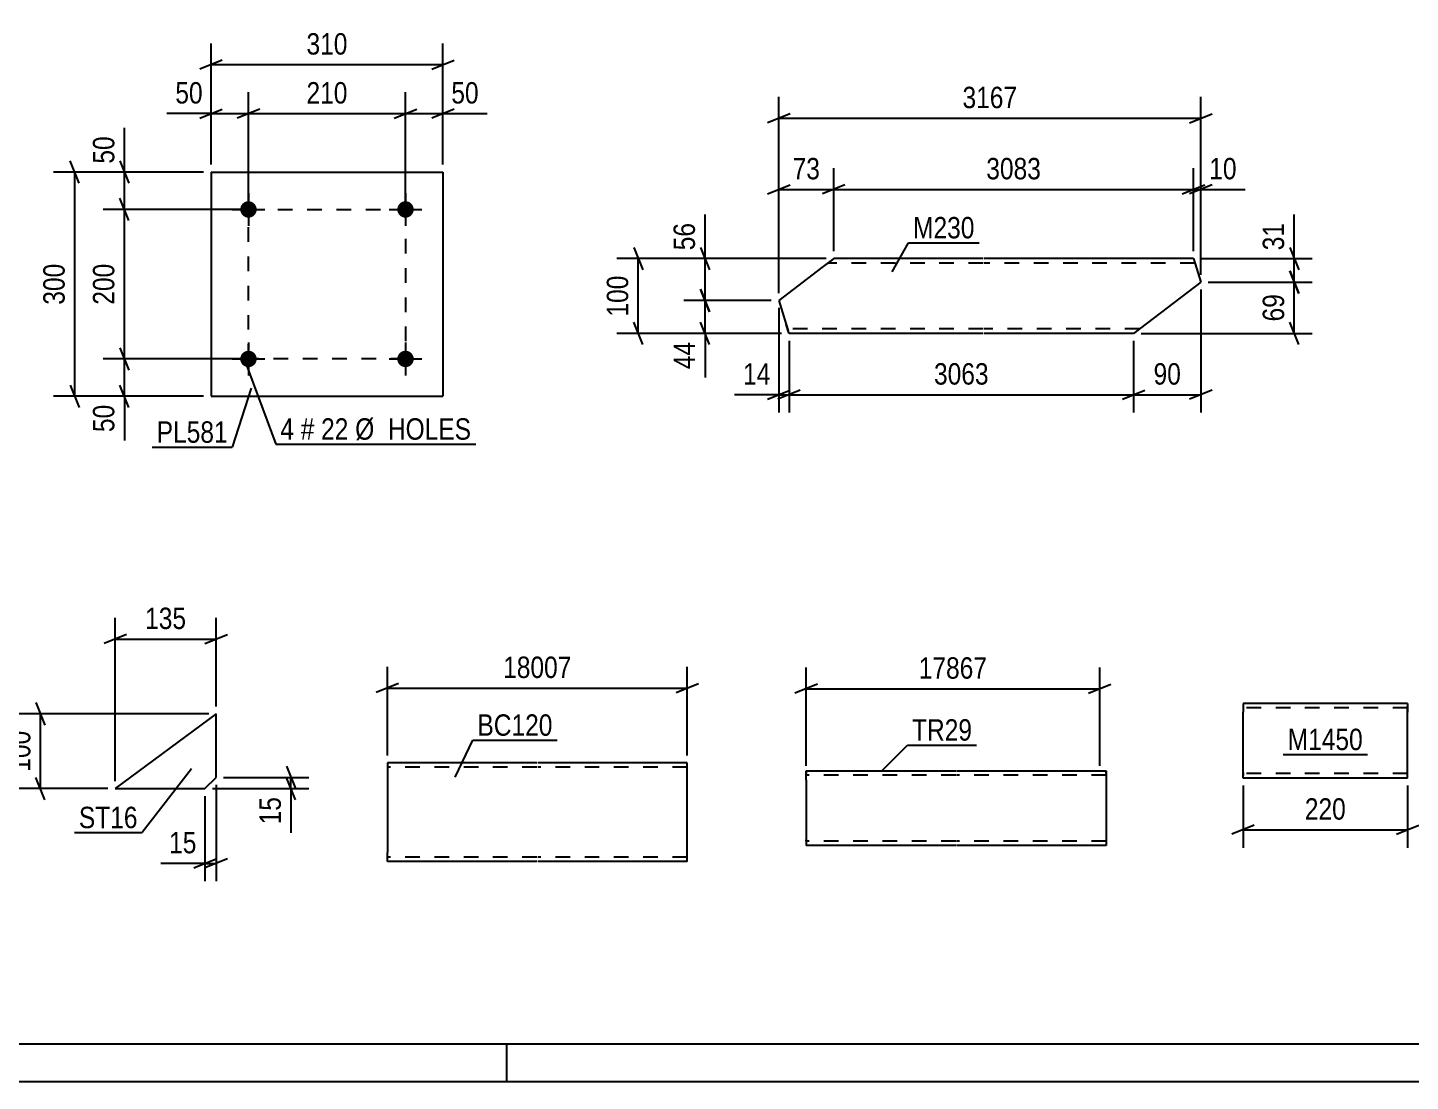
# Model space of a CAD drawing. Header units: millimetres. Extents: x 0 to 841, y 0 to 594.
# Drawn here: x 146.9 to 331.8, y 0 to 141 of the extents above; entities that cross this region are included whole.
import ezdxf

# ---------------------------------------------------------------- set-up
doc = ezdxf.new("R2010")
doc.units = ezdxf.units.MM
doc.linetypes.add('DXK_LINE_DOT2', pattern=[3.9198, 1.9599, -1.9599])
doc.styles.add('Arial Narrow', font='ARIALN.TTF', dxfattribs={"height": 0.2})

# ---------------------------------------------------------------- blocks, each defined once
blk = doc.blocks.new('Unknown-405118308-1133')
at = {"color": 5, "linetype": 'Continuous'}
for p, q in [((5, 5), (836, 5)), ((211, 0), (211, 5)), ((0, 0), (841, 0))]:
    blk.add_line(p, q, dxfattribs=at)
blk = doc.blocks.new('Part-405118308-22954 - 22953')
at = {"color": 2, "linetype": 'Continuous'}
for p, q in [((254.71, 110.06), (253.13, 108.86)), ((274.71, 110.06), (254.71, 110.06)), ((302.82, 110.06), (274.81, 110.06)), ((302.82, 110.06), (303.8, 106.91)), ((253.13, 108.86), (247.36, 104.46)), ((303.8, 106.91), (294.81, 100.06)), ((247.36, 104.46), (248.36, 101.26)), ((248.71, 100.15), (248.36, 101.26)), ((248.74, 100.06), (248.71, 100.15)), ((274.71, 100.06), (248.74, 100.06)), ((294.81, 100.06), (274.81, 100.06))]:
    blk.add_line(p, q, dxfattribs=at)
at = {"color": 7, "linetype": 'DXK_LINE_DOT2'}
for p, q in [((254.71, 110.06), (253.74, 109.32)), ((274.71, 109.46), (253.92, 109.46)), ((303.01, 109.46), (274.81, 109.46)), ((248.36, 101.26), (248.63, 100.41)), ((274.71, 100.66), (248.55, 100.66)), ((295.6, 100.66), (274.81, 100.66))]:
    blk.add_line(p, q, dxfattribs=at)
blk = doc.blocks.new('Part-405118308-4636 - 4630')
at = {"color": 2, "linetype": 'Continuous'}
for p, q in [((172.12, 49.16), (158.62, 39.16)), ((172.12, 40.66), (172.12, 49.16)), ((158.62, 39.16), (170.62, 39.16)), ((170.62, 39.16), (172.12, 40.66))]:
    blk.add_line(p, q, dxfattribs=at)
at = {"color": 7, "linetype": 'DXK_LINE_DOT2'}
for p, q in [((172.12, 40.66), (172.12, 49.16)), ((170.62, 39.16), (170.62, 39.16))]:
    blk.add_line(p, q, dxfattribs=at)
blk = doc.blocks.new('Part-405118308-4833 - 4825')
at = {"color": 2, "linetype": 'Continuous'}
for p, q in [((215.02, 42.61), (195.02, 42.61)), ((195.02, 42.61), (195.02, 30.61)), ((235.12, 42.61), (215.12, 42.61)), ((235.12, 29.41), (235.12, 42.61)), ((195.02, 29.76), (195.02, 30.61)), ((195.02, 29.5), (195.02, 29.76)), ((195.02, 29.41), (195.02, 29.5)), ((215.02, 29.41), (195.02, 29.41)), ((235.12, 29.41), (215.12, 29.41))]:
    blk.add_line(p, q, dxfattribs=at)
at = {"color": 7, "linetype": 'DXK_LINE_DOT2'}
for p, q in [((195.02, 42.52), (195.02, 41.41)), ((215.02, 42.01), (195.02, 42.01)), ((235.12, 42.01), (215.12, 42.01)), ((195.02, 30.06), (195.02, 30.61)), ((195.02, 30.01), (195.02, 30.06)), ((195.02, 30.01), (195.02, 30.06)), ((195.02, 29.76), (195.02, 30.06)), ((215.02, 30.01), (195.02, 30.01)), ((235.12, 30.01), (215.12, 30.01)), ((235.12, 30.01), (235.12, 30.06)), ((195.02, 29.41), (195.02, 29.41))]:
    blk.add_line(p, q, dxfattribs=at)
blk = doc.blocks.new('Part-405118308-5111 - 5103')
at = {"color": 2, "linetype": 'Continuous'}
for p, q in [((251.02, 40.35), (251.02, 41.55)), ((251.02, 41.55), (271.02, 41.55)), ((271.12, 41.55), (291.12, 41.55)), ((291.12, 41.55), (291.12, 41.45)), ((291.12, 41.45), (291.12, 31.55)), ((251.02, 40.35), (251.02, 31.55)), ((271.02, 31.55), (251.02, 31.55)), ((291.12, 31.55), (271.12, 31.55))]:
    blk.add_line(p, q, dxfattribs=at)
at = {"color": 7, "linetype": 'DXK_LINE_DOT2'}
for p, q in [((251.02, 41.55), (251.02, 41.45)), ((251.02, 41.45), (251.02, 41.19)), ((271.02, 40.95), (251.02, 40.95)), ((291.12, 40.95), (271.12, 40.95)), ((291.12, 41.19), (291.12, 41.55)), ((251.02, 32.29), (251.02, 32.19)), ((251.02, 32.19), (251.02, 32.29)), ((251.02, 32.19), (251.02, 32.15)), ((251.02, 32.15), (251.02, 32.19)), ((271.02, 32.15), (251.02, 32.15)), ((291.12, 32.15), (271.12, 32.15))]:
    blk.add_line(p, q, dxfattribs=at)
blk = doc.blocks.new('Part-405118308-31112 - 31111')
at = {"color": 2, "linetype": 'Continuous'}
for p, q in [((171.44, 121.64), (171.44, 91.64)), ((171.44, 121.64), (202.44, 121.64)), ((202.44, 121.64), (202.44, 91.64)), ((171.44, 91.64), (202.44, 91.64))]:
    blk.add_line(p, q, dxfattribs=at)
blk = doc.blocks.new('Bolt-405118308-31113 - 31111')
at = {"linetype": 'Continuous'}
for points in [[(177.54, 96.64, -1), (175.34, 96.64, -1)], [(198.54, 96.64, -1), (196.34, 96.64, -1)]]:
    blk.add_hatch(color=1, dxfattribs=at).paths.add_polyline_path(points)
at = {"color": 1, "linetype": 'Continuous'}
for p, q in [((176.44, 98.84), (176.44, 94.44)), ((197.44, 98.84), (197.44, 94.44)), ((174.24, 96.64), (178.64, 96.64)), ((195.24, 96.64), (199.64, 96.64))]:
    blk.add_line(p, q, dxfattribs=at)
blk = doc.blocks.new('Bolt-405118308-31114 - 31111')
at = {"linetype": 'Continuous'}
for points in [[(177.54, 116.64, -1), (175.34, 116.64, -1)], [(198.54, 116.64, -1), (196.34, 116.64, -1)]]:
    blk.add_hatch(color=1, dxfattribs=at).paths.add_polyline_path(points)
at = {"color": 1, "linetype": 'Continuous'}
for p, q in [((176.44, 118.84), (176.44, 114.44)), ((197.44, 118.84), (197.44, 114.44)), ((174.24, 116.64), (178.64, 116.64)), ((195.24, 116.64), (199.64, 116.64))]:
    blk.add_line(p, q, dxfattribs=at)
blk = doc.blocks.new('Part-405118308-31147 - 31146')
at = {"color": 2, "linetype": 'Continuous'}
for p, q in [((309.45, 50.57), (309.45, 49.37)), ((331.45, 50.57), (309.45, 50.57)), ((331.45, 50.57), (331.45, 50.47)), ((331.45, 50.47), (331.45, 49.37)), ((309.45, 41.31), (309.45, 49.37)), ((331.45, 40.57), (331.45, 49.37)), ((309.45, 40.66), (309.45, 41.31)), ((309.45, 40.57), (309.45, 40.66)), ((331.45, 40.57), (309.45, 40.57))]:
    blk.add_line(p, q, dxfattribs=at)
at = {"color": 7, "linetype": 'DXK_LINE_DOT2'}
for p, q in [((331.45, 49.97), (309.45, 49.97)), ((331.45, 50.57), (331.45, 50.57)), ((331.45, 49.37), (331.45, 50.21)), ((309.45, 41.31), (309.45, 40.92)), ((309.45, 41.17), (309.45, 41.21)), ((331.45, 41.17), (309.45, 41.17)), ((331.45, 41.17), (331.45, 41.21)), ((309.45, 40.57), (309.45, 40.57))]:
    blk.add_line(p, q, dxfattribs=at)
blk = doc.blocks.new('Rectangle-405118308-31682 - 31111')
at = {"color": 1, "linetype": 'DXK_LINE_DOT2'}
blk.add_lwpolyline([(176.44, 116.64), (197.44, 116.64), (197.44, 96.64), (176.44, 96.64), (176.44, 116.64)], close=True, dxfattribs=at)
blk = doc.blocks.new('StraightDimension-405118308-23064 - 22953')
at = {"color": 7, "linetype": 'Continuous'}
for p, q in [((247.36, 105.46), (247.36, 122.17)), ((254.71, 111.06), (254.71, 122.17)), ((245.86, 118.72), (248.86, 119.92)), ((247.36, 119.32), (254.71, 119.32)), ((256.21, 119.92), (253.21, 118.72))]:
    blk.add_line(p, q, dxfattribs=at)
at = {"color": 0}
blk.add_wipeout([(253.46, 120.07), (253.46, 124.27), (248.61, 124.27), (248.61, 120.07)], dxfattribs=at)
at = {"color": 3, "style": 'Arial Narrow'}
blk.add_text('73', height=2.863, dxfattribs=at).set_placement((249.21, 120.67))
blk = doc.blocks.new('StraightDimension-405118308-23063 - 22953')
at = {"color": 7, "linetype": 'Continuous'}
for p, q in [((254.71, 111.06), (254.71, 122.17)), ((302.82, 111.06), (302.82, 122.17)), ((256.21, 119.92), (253.21, 118.72)), ((254.71, 119.32), (302.82, 119.32)), ((301.32, 118.72), (304.32, 119.92))]:
    blk.add_line(p, q, dxfattribs=at)
at = {"color": 0}
blk.add_wipeout([(283.02, 120.07), (283.02, 124.27), (274.51, 124.27), (274.51, 120.07)], dxfattribs=at)
at = {"color": 3, "style": 'Arial Narrow'}
blk.add_text('3083', height=2.863, dxfattribs=at).set_placement((275.11, 120.67))
blk = doc.blocks.new('StraightDimension-405118308-23123 - 22953')
at = {"color": 7, "linetype": 'Continuous'}
for p, q in [((236.9, 105.96), (238.1, 102.96)), ((246.36, 104.46), (234.65, 104.46)), ((237.5, 100.06), (237.5, 104.46)), ((247.74, 100.06), (234.65, 100.06)), ((238.1, 98.56), (236.9, 101.56))]:
    blk.add_line(p, q, dxfattribs=at)
at = {"color": 0}
blk.add_wipeout([(236.75, 99.53), (232.55, 99.53), (232.55, 94.68), (236.75, 94.68)], dxfattribs=at)
at = {"color": 7, "linetype": 'Continuous'}
blk.add_line((237.5, 100.06), (237.5, 94.15), dxfattribs=at)
blk.add_line((237.5, 100.06), (237.5, 94.15), dxfattribs=at)
at = {"color": 3, "style": 'Arial Narrow'}
blk.add_text('44', height=2.863, rotation=90.0002, dxfattribs=at).set_placement((236.15, 95.28))
blk = doc.blocks.new('StraightDimension-405118308-23051 - 22953')
at = {"color": 7, "linetype": 'Continuous'}
for p, q in [((247.36, 105.46), (247.36, 131.69)), ((303.8, 107.91), (303.8, 131.69)), ((248.86, 129.44), (245.86, 128.24)), ((247.36, 128.84), (303.8, 128.84)), ((302.3, 128.24), (305.3, 129.44))]:
    blk.add_line(p, q, dxfattribs=at)
at = {"color": 0}
blk.add_wipeout([(279.84, 129.59), (279.84, 133.79), (271.33, 133.79), (271.33, 129.59)], dxfattribs=at)
at = {"color": 3, "style": 'Arial Narrow'}
blk.add_text('3167', height=2.863, dxfattribs=at).set_placement((271.93, 130.19))
blk = doc.blocks.new('StraightDimension-405118308-23062 - 22953')
at = {"color": 7, "linetype": 'Continuous'}
for p, q in [((302.82, 111.06), (302.82, 122.17)), ((303.8, 107.91), (303.8, 122.17)), ((301.32, 118.72), (304.32, 119.92)), ((305.3, 119.92), (302.3, 118.72)), ((302.82, 119.32), (303.8, 119.32))]:
    blk.add_line(p, q, dxfattribs=at)
at = {"color": 0}
blk.add_wipeout([(309.18, 120.07), (309.18, 124.27), (304.33, 124.27), (304.33, 120.07)], dxfattribs=at)
at = {"color": 7, "linetype": 'Continuous'}
blk.add_line((303.8, 119.32), (309.71, 119.32), dxfattribs=at)
blk.add_line((303.8, 119.32), (309.71, 119.32), dxfattribs=at)
at = {"color": 3, "style": 'Arial Narrow'}
blk.add_text('10', height=2.863, dxfattribs=at).set_placement((304.93, 120.67))
blk = doc.blocks.new('StraightDimension-405118308-23122 - 22953')
at = {"color": 7, "linetype": 'Continuous'}
for p, q in [((236.9, 111.56), (238.1, 108.56)), ((253.71, 110.06), (234.65, 110.06)), ((237.5, 104.46), (237.5, 110.06)), ((238.1, 102.96), (236.9, 105.96)), ((246.36, 104.46), (234.65, 104.46))]:
    blk.add_line(p, q, dxfattribs=at)
at = {"color": 0}
blk.add_wipeout([(236.75, 115.44), (232.55, 115.44), (232.55, 110.58), (236.75, 110.58)], dxfattribs=at)
at = {"color": 7, "linetype": 'Continuous'}
blk.add_line((237.5, 110.06), (237.5, 115.96), dxfattribs=at)
blk.add_line((237.5, 110.06), (237.5, 115.96), dxfattribs=at)
at = {"color": 3, "style": 'Arial Narrow'}
blk.add_text('56', height=2.863, rotation=90.0002, dxfattribs=at).set_placement((236.15, 111.18))
blk = doc.blocks.new('StraightDimension-405118308-23737 - 22953')
at = {"color": 7, "linetype": 'Continuous'}
for p, q in [((227.97, 111.56), (229.17, 108.56)), ((253.71, 110.06), (225.72, 110.06)), ((228.57, 100.06), (228.57, 110.06)), ((247.74, 100.06), (225.72, 100.06)), ((229.17, 98.56), (227.97, 101.56))]:
    blk.add_line(p, q, dxfattribs=at)
at = {"color": 0}
blk.add_wipeout([(227.82, 108.4), (223.62, 108.4), (223.62, 101.71), (227.82, 101.71)], dxfattribs=at)
at = {"color": 3, "style": 'Arial Narrow'}
blk.add_text('100', height=2.863, rotation=90.0002, dxfattribs=at).set_placement((227.22, 102.31))
blk = doc.blocks.new('StraightDimension-405118308-23171 - 22953')
at = {"color": 7, "linetype": 'Continuous'}
for p, q in [((303.8, 105.91), (303.8, 89.46)), ((294.81, 99.06), (294.81, 89.46)), ((293.31, 91.26), (296.31, 92.46)), ((305.3, 92.46), (302.3, 91.26)), ((294.81, 91.86), (303.8, 91.86))]:
    blk.add_line(p, q, dxfattribs=at)
at = {"color": 0}
blk.add_wipeout([(301.73, 92.61), (301.73, 96.81), (296.88, 96.81), (296.88, 92.61)], dxfattribs=at)
at = {"color": 3, "style": 'Arial Narrow'}
blk.add_text('90', height=2.863, dxfattribs=at).set_placement((297.48, 93.21))
blk = doc.blocks.new('StraightDimension-405118308-23172 - 22953')
at = {"color": 7, "linetype": 'Continuous'}
for p, q in [((248.74, 99.06), (248.74, 89.46)), ((294.81, 99.06), (294.81, 89.46)), ((250.24, 92.46), (247.24, 91.26)), ((293.31, 91.26), (296.31, 92.46)), ((248.74, 91.86), (294.81, 91.86))]:
    blk.add_line(p, q, dxfattribs=at)
at = {"color": 0}
blk.add_wipeout([(276.03, 92.61), (276.03, 96.81), (267.52, 96.81), (267.52, 92.61)], dxfattribs=at)
at = {"color": 3, "style": 'Arial Narrow'}
blk.add_text('3063', height=2.863, dxfattribs=at).set_placement((268.12, 93.21))
blk = doc.blocks.new('StraightDimension-405118308-23173 - 22953')
at = {"color": 7, "linetype": 'Continuous'}
for p, q in [((247.36, 103.46), (247.36, 89.46)), ((248.74, 99.06), (248.74, 89.46)), ((245.86, 91.26), (248.86, 92.46)), ((250.24, 92.46), (247.24, 91.26)), ((247.36, 91.86), (248.74, 91.86))]:
    blk.add_line(p, q, dxfattribs=at)
at = {"color": 0}
blk.add_wipeout([(246.84, 92.61), (246.84, 96.81), (241.98, 96.81), (241.98, 92.61)], dxfattribs=at)
at = {"color": 7, "linetype": 'Continuous'}
blk.add_line((247.36, 91.86), (241.46, 91.86), dxfattribs=at)
blk.add_line((247.36, 91.86), (241.46, 91.86), dxfattribs=at)
at = {"color": 3, "style": 'Arial Narrow'}
blk.add_text('14', height=2.863, dxfattribs=at).set_placement((242.58, 93.21))
blk = doc.blocks.new('StraightDimension-405118308-23231 - 22953')
at = {"color": 7, "linetype": 'Continuous'}
for p, q in [((315.69, 111.56), (316.89, 108.56)), ((303.82, 110.06), (318.69, 110.06)), ((316.29, 106.91), (316.29, 110.06)), ((316.89, 105.41), (315.69, 108.41)), ((304.8, 106.91), (318.69, 106.91))]:
    blk.add_line(p, q, dxfattribs=at)
at = {"color": 0}
blk.add_wipeout([(315.54, 115.44), (311.34, 115.44), (311.34, 110.58), (315.54, 110.58)], dxfattribs=at)
at = {"color": 7, "linetype": 'Continuous'}
blk.add_line((316.29, 110.06), (316.29, 115.96), dxfattribs=at)
blk.add_line((316.29, 110.06), (316.29, 115.96), dxfattribs=at)
at = {"color": 3, "style": 'Arial Narrow'}
blk.add_text('31', height=2.863, rotation=90.0002, dxfattribs=at).set_placement((314.94, 111.18))
blk = doc.blocks.new('StraightDimension-405118308-23232 - 22953')
at = {"color": 7, "linetype": 'Continuous'}
for p, q in [((315.69, 108.41), (316.89, 105.41)), ((304.8, 106.91), (318.69, 106.91)), ((316.29, 100.06), (316.29, 106.91)), ((295.81, 100.06), (318.69, 100.06)), ((316.89, 98.56), (315.69, 101.56))]:
    blk.add_line(p, q, dxfattribs=at)
at = {"color": 0}
blk.add_wipeout([(315.54, 105.91), (311.34, 105.91), (311.34, 101.06), (315.54, 101.06)], dxfattribs=at)
at = {"color": 3, "style": 'Arial Narrow'}
blk.add_text('69', height=2.863, rotation=90.0002, dxfattribs=at).set_placement((314.94, 101.66))
blk = doc.blocks.new('StraightDimension-405118308-4662 - 4630')
at = {"color": 7, "linetype": 'Continuous'}
for p, q in [((148.02, 50.66), (149.22, 47.66)), ((171.12, 49.16), (145.77, 49.16)), ((148.62, 39.16), (148.62, 49.16)), ((157.62, 39.16), (145.77, 39.16)), ((149.22, 37.66), (148.02, 40.66))]:
    blk.add_line(p, q, dxfattribs=at)
at = {"color": 0}
blk.add_wipeout([(147.87, 47.5), (143.67, 47.5), (143.67, 40.82), (147.87, 40.82)], dxfattribs=at)
at = {"color": 3, "style": 'Arial Narrow'}
blk.add_text('100', height=2.863, rotation=90.0002, dxfattribs=at).set_placement((147.27, 41.42))
blk = doc.blocks.new('StraightDimension-405118308-4638 - 4630')
at = {"color": 7, "linetype": 'Continuous'}
for p, q in [((158.62, 40.16), (158.62, 62.01)), ((172.12, 50.16), (172.12, 62.01)), ((160.12, 59.76), (157.12, 58.56)), ((170.62, 58.56), (173.62, 59.76)), ((158.62, 59.16), (172.12, 59.16))]:
    blk.add_line(p, q, dxfattribs=at)
at = {"color": 0}
blk.add_wipeout([(168.71, 59.91), (168.71, 64.11), (162.02, 64.11), (162.02, 59.91)], dxfattribs=at)
at = {"color": 3, "style": 'Arial Narrow'}
blk.add_text('135', height=2.863, dxfattribs=at).set_placement((162.62, 60.51))
blk = doc.blocks.new('StraightDimension-405118308-4671 - 4630')
at = {"color": 7, "linetype": 'Continuous'}
for p, q in [((181.52, 42.16), (182.72, 39.16)), ((171.62, 39.16), (184.52, 39.16)), ((173.12, 40.66), (184.52, 40.66)), ((182.72, 37.66), (181.52, 40.66)), ((182.12, 39.16), (182.12, 40.66))]:
    blk.add_line(p, q, dxfattribs=at)
at = {"color": 0}
blk.add_wipeout([(181.37, 38.63), (177.17, 38.63), (177.17, 33.78), (181.37, 33.78)], dxfattribs=at)
at = {"color": 7, "linetype": 'Continuous'}
blk.add_line((182.12, 39.16), (182.12, 33.25), dxfattribs=at)
blk.add_line((182.12, 39.16), (182.12, 33.25), dxfattribs=at)
at = {"color": 3, "style": 'Arial Narrow'}
blk.add_text('15', height=2.863, rotation=90.0002, dxfattribs=at).set_placement((180.77, 34.38))
blk = doc.blocks.new('StraightDimension-405118308-4647 - 4630')
at = {"color": 7, "linetype": 'Continuous'}
for p, q in [((172.12, 39.66), (172.12, 26.76)), ((170.62, 38.16), (170.62, 26.76)), ((169.12, 28.56), (172.12, 29.76)), ((173.62, 29.76), (170.62, 28.56)), ((170.62, 29.16), (172.12, 29.16))]:
    blk.add_line(p, q, dxfattribs=at)
at = {"color": 0}
blk.add_wipeout([(170.09, 29.91), (170.09, 34.11), (165.23, 34.11), (165.23, 29.91)], dxfattribs=at)
at = {"color": 7, "linetype": 'Continuous'}
blk.add_line((170.62, 29.16), (164.71, 29.16), dxfattribs=at)
blk.add_line((170.62, 29.16), (164.71, 29.16), dxfattribs=at)
at = {"color": 3, "style": 'Arial Narrow'}
blk.add_text('15', height=2.863, dxfattribs=at).set_placement((165.83, 30.51))
blk = doc.blocks.new('StraightDimension-405118308-4836 - 4825')
at = {"color": 7, "linetype": 'Continuous'}
for p, q in [((195.02, 43.61), (195.02, 55.46)), ((235.12, 43.61), (235.12, 55.46)), ((196.52, 53.21), (193.52, 52.01)), ((195.02, 52.61), (235.12, 52.61)), ((233.62, 52.01), (236.62, 53.21))]:
    blk.add_line(p, q, dxfattribs=at)
at = {"color": 0}
blk.add_wipeout([(220.24, 53.36), (220.24, 57.56), (209.9, 57.56), (209.9, 53.36)], dxfattribs=at)
at = {"color": 3, "style": 'Arial Narrow'}
blk.add_text('18007', height=2.863, dxfattribs=at).set_placement((210.5, 53.96))
blk = doc.blocks.new('StraightDimension-405118308-5114 - 5103')
at = {"color": 7, "linetype": 'Continuous'}
for p, q in [((251.02, 42.19), (251.02, 55.37)), ((290.28, 42.19), (290.28, 55.37)), ((252.52, 53.12), (249.52, 51.92)), ((251.02, 52.52), (290.28, 52.52)), ((288.78, 51.92), (291.78, 53.12))]:
    blk.add_line(p, q, dxfattribs=at)
at = {"color": 0}
blk.add_wipeout([(275.82, 53.27), (275.82, 57.47), (265.48, 57.47), (265.48, 53.27)], dxfattribs=at)
at = {"color": 3, "style": 'Arial Narrow'}
blk.add_text('17867', height=2.863, dxfattribs=at).set_placement((266.08, 53.87))
blk = doc.blocks.new('StraightDimension-405118308-31197 - 31111')
at = {"color": 7, "linetype": 'Continuous'}
for p, q in [((175.44, 116.64), (157, 116.64)), ((160.45, 115.14), (159.25, 118.14)), ((159.85, 96.64), (159.85, 116.64)), ((159.25, 98.14), (160.45, 95.14)), ((175.44, 96.64), (157, 96.64))]:
    blk.add_line(p, q, dxfattribs=at)
at = {"color": 0}
blk.add_wipeout([(159.1, 109.99), (154.9, 109.99), (154.9, 103.3), (159.1, 103.3)], dxfattribs=at)
at = {"color": 3, "style": 'Arial Narrow'}
blk.add_text('200', height=2.863, rotation=90.0002, dxfattribs=at).set_placement((158.5, 103.9))
blk = doc.blocks.new('StraightDimension-405118308-31196 - 31111')
at = {"color": 7, "linetype": 'Continuous'}
for p, q in [((159.25, 123.14), (160.45, 120.14)), ((170.44, 121.64), (157, 121.64)), ((159.85, 116.64), (159.85, 121.64)), ((175.44, 116.64), (157, 116.64)), ((160.45, 115.14), (159.25, 118.14))]:
    blk.add_line(p, q, dxfattribs=at)
at = {"color": 0}
blk.add_wipeout([(159.1, 127.02), (154.9, 127.02), (154.9, 122.17), (159.1, 122.17)], dxfattribs=at)
at = {"color": 7, "linetype": 'Continuous'}
blk.add_line((159.85, 121.64), (159.85, 127.55), dxfattribs=at)
blk.add_line((159.85, 121.64), (159.85, 127.55), dxfattribs=at)
at = {"color": 3, "style": 'Arial Narrow'}
blk.add_text('50', height=2.863, rotation=90.0002, dxfattribs=at).set_placement((158.5, 122.77))
blk = doc.blocks.new('StraightDimension-405118308-31198 - 31111')
at = {"color": 7, "linetype": 'Continuous'}
for p, q in [((159.25, 98.14), (160.45, 95.14)), ((175.44, 96.64), (157, 96.64)), ((159.85, 91.64), (159.85, 96.64)), ((160.45, 90.14), (159.25, 93.14)), ((170.44, 91.64), (157, 91.64))]:
    blk.add_line(p, q, dxfattribs=at)
at = {"color": 0}
blk.add_wipeout([(159.1, 91.12), (154.9, 91.12), (154.9, 86.26), (159.1, 86.26)], dxfattribs=at)
at = {"color": 7, "linetype": 'Continuous'}
blk.add_line((159.85, 91.64), (159.85, 85.74), dxfattribs=at)
blk.add_line((159.85, 91.64), (159.85, 85.74), dxfattribs=at)
at = {"color": 3, "style": 'Arial Narrow'}
blk.add_text('50', height=2.863, rotation=90.0002, dxfattribs=at).set_placement((158.5, 86.86))
blk = doc.blocks.new('StraightDimension-405118308-31208 - 31111')
at = {"color": 7, "linetype": 'Continuous'}
for p, q in [((153.81, 120.14), (152.61, 123.14)), ((170.44, 121.64), (150.36, 121.64)), ((153.21, 91.64), (153.21, 121.64)), ((152.61, 93.14), (153.81, 90.14)), ((170.44, 91.64), (150.36, 91.64))]:
    blk.add_line(p, q, dxfattribs=at)
at = {"color": 0}
blk.add_wipeout([(152.46, 109.99), (148.26, 109.99), (148.26, 103.3), (152.46, 103.3)], dxfattribs=at)
at = {"color": 3, "style": 'Arial Narrow'}
blk.add_text('300', height=2.863, rotation=90.0002, dxfattribs=at).set_placement((151.86, 103.9))
blk = doc.blocks.new('StraightDimension-405118308-31228 - 31111')
at = {"color": 7, "linetype": 'Continuous'}
for p, q in [((171.44, 122.64), (171.44, 138.86)), ((202.44, 122.64), (202.44, 138.86)), ((172.94, 136.61), (169.94, 135.41)), ((171.44, 136.01), (202.44, 136.01)), ((200.94, 135.41), (203.94, 136.61))]:
    blk.add_line(p, q, dxfattribs=at)
at = {"color": 0}
blk.add_wipeout([(190.29, 136.76), (190.29, 140.96), (183.6, 140.96), (183.6, 136.76)], dxfattribs=at)
at = {"color": 3, "style": 'Arial Narrow'}
blk.add_text('310', height=2.863, dxfattribs=at).set_placement((184.2, 137.36))
blk = doc.blocks.new('StraightDimension-405118308-31640 - 31111')
at = {"color": 7, "linetype": 'Continuous'}
for p, q in [((197.44, 117.64), (197.44, 132.31)), ((202.44, 122.64), (202.44, 132.31)), ((195.94, 128.86), (198.94, 130.06)), ((197.44, 129.46), (202.44, 129.46)), ((203.94, 130.06), (200.94, 128.86))]:
    blk.add_line(p, q, dxfattribs=at)
at = {"color": 0}
blk.add_wipeout([(207.83, 130.21), (207.83, 134.41), (202.97, 134.41), (202.97, 130.21)], dxfattribs=at)
at = {"color": 7, "linetype": 'Continuous'}
blk.add_line((202.44, 129.46), (208.35, 129.46), dxfattribs=at)
blk.add_line((202.44, 129.46), (208.35, 129.46), dxfattribs=at)
at = {"color": 3, "style": 'Arial Narrow'}
blk.add_text('50', height=2.863, dxfattribs=at).set_placement((203.57, 130.81))
blk = doc.blocks.new('StraightDimension-405118308-31641 - 31111')
at = {"color": 7, "linetype": 'Continuous'}
for p, q in [((176.44, 117.64), (176.44, 132.31)), ((197.44, 117.64), (197.44, 132.31)), ((177.94, 130.06), (174.94, 128.86)), ((176.44, 129.46), (197.44, 129.46)), ((195.94, 128.86), (198.94, 130.06))]:
    blk.add_line(p, q, dxfattribs=at)
at = {"color": 0}
blk.add_wipeout([(190.29, 130.21), (190.29, 134.41), (183.6, 134.41), (183.6, 130.21)], dxfattribs=at)
at = {"color": 3, "style": 'Arial Narrow'}
blk.add_text('210', height=2.863, dxfattribs=at).set_placement((184.2, 130.81))
blk = doc.blocks.new('StraightDimension-405118308-31642 - 31111')
at = {"color": 7, "linetype": 'Continuous'}
for p, q in [((171.44, 122.64), (171.44, 132.31)), ((176.44, 117.64), (176.44, 132.31)), ((169.94, 128.86), (172.94, 130.06)), ((171.44, 129.46), (176.44, 129.46)), ((177.94, 130.06), (174.94, 128.86))]:
    blk.add_line(p, q, dxfattribs=at)
at = {"color": 0}
blk.add_wipeout([(170.92, 130.21), (170.92, 134.41), (166.06, 134.41), (166.06, 130.21)], dxfattribs=at)
at = {"color": 7, "linetype": 'Continuous'}
blk.add_line((171.44, 129.46), (165.54, 129.46), dxfattribs=at)
blk.add_line((171.44, 129.46), (165.54, 129.46), dxfattribs=at)
at = {"color": 3, "style": 'Arial Narrow'}
blk.add_text('50', height=2.863, dxfattribs=at).set_placement((166.66, 130.81))
blk = doc.blocks.new('StraightDimension-405118308-31232 - 31146')
at = {"color": 7, "linetype": 'Continuous'}
for p, q in [((309.45, 39.57), (309.45, 31.26)), ((331.45, 39.57), (331.45, 31.26)), ((310.95, 34.26), (307.95, 33.06)), ((309.45, 33.66), (331.45, 33.66)), ((329.95, 33.06), (332.95, 34.26))]:
    blk.add_line(p, q, dxfattribs=at)
at = {"color": 0}
blk.add_wipeout([(323.79, 34.41), (323.79, 38.61), (317.11, 38.61), (317.11, 34.41)], dxfattribs=at)
at = {"color": 3, "style": 'Arial Narrow'}
blk.add_text('220', height=2.863, dxfattribs=at).set_placement((317.71, 35.01))
blk = doc.blocks.new('Mark-405118308-23279 - 22953')
at = {"color": 0}
blk.add_wipeout([(273.54, 112.77), (273.54, 115.77), (265.32, 115.77), (265.32, 112.77)], dxfattribs=at)
blk.add_wipeout([(273.54, 112.77), (273.54, 115.77), (265.32, 115.77), (265.32, 112.77)], dxfattribs=at)
at = {"color": 30, "linetype": 'Continuous'}
for p, q in [((262.53, 108.29), (264.72, 112.17)), ((264.72, 112.17), (274.14, 112.17))]:
    blk.add_line(p, q, dxfattribs=at)
at = {"color": 3, "style": 'Arial Narrow'}
blk.add_text('M230', height=2.863, dxfattribs=at).set_placement((265.32, 112.77))
blk = doc.blocks.new('Mark-405118308-4632 - 4630')
at = {"color": 0}
blk.add_wipeout([(161.61, 33.87), (161.61, 36.87), (153.76, 36.87), (153.76, 33.87)], dxfattribs=at)
blk.add_wipeout([(161.61, 33.87), (161.61, 36.87), (153.76, 36.87), (153.76, 33.87)], dxfattribs=at)
at = {"color": 30, "linetype": 'Continuous'}
for p in [(168.82, 41.82), (153.16, 33.27)]:
    blk.add_line(p, (162.21, 33.27), dxfattribs=at)
at = {"color": 3, "style": 'Arial Narrow'}
blk.add_text('ST16', height=2.863, dxfattribs=at).set_placement((153.76, 33.87))
blk = doc.blocks.new('Mark-405118308-4829 - 4825')
at = {"color": 0}
blk.add_wipeout([(217.11, 46.23), (217.11, 49.23), (207.06, 49.23), (207.06, 46.23)], dxfattribs=at)
blk.add_wipeout([(217.11, 46.23), (217.11, 49.23), (207.06, 49.23), (207.06, 46.23)], dxfattribs=at)
at = {"color": 30, "linetype": 'Continuous'}
for p, q in [((204.09, 40.68), (206.46, 45.63)), ((206.46, 45.63), (217.71, 45.63))]:
    blk.add_line(p, q, dxfattribs=at)
at = {"color": 3, "style": 'Arial Narrow'}
blk.add_text('BC120', height=2.863, dxfattribs=at).set_placement((207.06, 46.23))
blk = doc.blocks.new('Mark-405118308-5107 - 5103')
at = {"color": 0}
blk.add_wipeout([(273.21, 45.58), (273.21, 48.58), (265.18, 48.58), (265.18, 45.58)], dxfattribs=at)
blk.add_wipeout([(273.21, 45.58), (273.21, 48.58), (265.18, 48.58), (265.18, 45.58)], dxfattribs=at)
at = {"color": 30, "linetype": 'Continuous'}
for p, q in [((261.04, 41.44), (264.58, 44.98)), ((264.58, 44.98), (273.81, 44.98))]:
    blk.add_line(p, q, dxfattribs=at)
at = {"color": 3, "style": 'Arial Narrow'}
blk.add_text('TR29', height=2.863, dxfattribs=at).set_placement((265.18, 45.58))
blk = doc.blocks.new('MarkSet-405118308-31527 - 31111')
at = {"color": 0}
blk.add_wipeout([(182.53, 85.84), (182.53, 88.84), (180.7, 88.84), (180.7, 85.84)], dxfattribs=at)
blk.add_wipeout([(182.53, 85.84), (182.53, 88.84), (180.7, 88.84), (180.7, 85.84)], dxfattribs=at)
at = {"color": 7, "linetype": 'Continuous'}
blk.add_line((175.93, 96.52), (180.1, 85.24), dxfattribs=at)
at = {"color": 3, "style": 'Arial Narrow'}
blk.add_text('4', height=2.86, dxfattribs=at).set_placement((180.7, 85.84))
at = {"color": 0}
blk.add_wipeout([(185.25, 85.84), (185.25, 88.84), (183.43, 88.84), (183.43, 85.84)], dxfattribs=at)
blk.add_wipeout([(185.25, 85.84), (185.25, 88.84), (183.43, 88.84), (183.43, 85.84)], dxfattribs=at)
blk.add_wipeout([(189.81, 85.84), (189.81, 88.84), (186.15, 88.84), (186.15, 85.84)], dxfattribs=at)
blk.add_wipeout([(189.81, 85.84), (189.81, 88.84), (186.15, 88.84), (186.15, 85.84)], dxfattribs=at)
at = {"color": 3, "style": 'Arial Narrow'}
for s, height, p in [('#', 2.86, (183.43, 85.84)), ('22', 2.863, (186.15, 85.84))]:
    blk.add_text(s, height=height, dxfattribs=at).set_placement(p)
at = {"color": 0}
blk.add_wipeout([(206.24, 85.84), (206.24, 88.84), (190.71, 88.84), (190.71, 85.84)], dxfattribs=at)
blk.add_wipeout([(206.24, 85.84), (206.24, 88.84), (190.71, 88.84), (190.71, 85.84)], dxfattribs=at)
at = {"color": 7, "linetype": 'Continuous'}
blk.add_line((180.1, 85.24), (206.84, 85.24), dxfattribs=at)
at = {"color": 3, "style": 'Arial Narrow'}
blk.add_text('Ø  HOLES', height=2.863, dxfattribs=at).set_placement((190.71, 85.84))
blk = doc.blocks.new('Mark-405118308-31248 - 31111')
at = {"color": 0}
blk.add_wipeout([(173.67, 85.43), (173.67, 88.43), (164.17, 88.43), (164.17, 85.43)], dxfattribs=at)
blk.add_wipeout([(173.67, 85.43), (173.67, 88.43), (164.17, 88.43), (164.17, 85.43)], dxfattribs=at)
at = {"color": 30, "linetype": 'Continuous'}
for p in [(176.78, 92.71), (163.57, 84.83)]:
    blk.add_line(p, (174.27, 84.83), dxfattribs=at)
at = {"color": 3, "style": 'Arial Narrow'}
blk.add_text('PL581', height=2.863, dxfattribs=at).set_placement((164.17, 85.43))
blk = doc.blocks.new('Mark-405118308-31253 - 31146')
at = {"color": 0}
blk.add_wipeout([(325.48, 44.31), (325.48, 47.31), (315.42, 47.31), (315.42, 44.31)], dxfattribs=at)
blk.add_wipeout([(325.48, 44.31), (325.48, 47.31), (315.42, 47.31), (315.42, 44.31)], dxfattribs=at)
at = {"color": 30, "linetype": 'Continuous'}
blk.add_line((314.82, 43.71), (326.08, 43.71), dxfattribs=at)
at = {"color": 3, "style": 'Arial Narrow'}
blk.add_text('M1450', height=2.863, dxfattribs=at).set_placement((315.42, 44.31))

msp = doc.modelspace()

# ---------------------------------------------------------------- block references
for name in ['Unknown-405118308-1133', 'Part-405118308-31112 - 31111', 'Bolt-405118308-31114 - 31111', 'Rectangle-405118308-31682 - 31111', 'Part-405118308-22954 - 22953', 'Bolt-405118308-31113 - 31111', 'Part-405118308-31147 - 31146', 'Part-405118308-4636 - 4630', 'Part-405118308-4833 - 4825', 'Part-405118308-5111 - 5103']:
    msp.add_blockref(name, (0, 0))

# ---------------------------------------------------------------- next in the draw order: block references
for name in ['StraightDimension-405118308-23064 - 22953', 'StraightDimension-405118308-31197 - 31111', 'StraightDimension-405118308-4836 - 4825', 'StraightDimension-405118308-5114 - 5103', 'StraightDimension-405118308-4662 - 4630', 'Mark-405118308-31253 - 31146', 'StraightDimension-405118308-31232 - 31146']:
    msp.add_blockref(name, (0, 0))

# ---------------------------------------------------------------- next in the draw order: block references
for name in ['StraightDimension-405118308-31196 - 31111', 'StraightDimension-405118308-23063 - 22953', 'StraightDimension-405118308-23123 - 22953', 'StraightDimension-405118308-31198 - 31111', 'StraightDimension-405118308-4638 - 4630', 'Mark-405118308-4829 - 4825', 'Mark-405118308-5107 - 5103']:
    msp.add_blockref(name, (0, 0))

# ---------------------------------------------------------------- next in the draw order: block references
for name in ['StraightDimension-405118308-23051 - 22953', 'StraightDimension-405118308-31208 - 31111', 'MarkSet-405118308-31527 - 31111', 'StraightDimension-405118308-4671 - 4630']:
    msp.add_blockref(name, (0, 0))

# ---------------------------------------------------------------- next in the draw order: block references
for name in ['StraightDimension-405118308-31228 - 31111', 'StraightDimension-405118308-23062 - 22953', 'StraightDimension-405118308-23122 - 22953', 'Mark-405118308-23279 - 22953', 'StraightDimension-405118308-23171 - 22953', 'Mark-405118308-31248 - 31111', 'StraightDimension-405118308-4647 - 4630']:
    msp.add_blockref(name, (0, 0))

# ---------------------------------------------------------------- next in the draw order: block references
for name in ['StraightDimension-405118308-31640 - 31111', 'StraightDimension-405118308-23231 - 22953', 'StraightDimension-405118308-23737 - 22953', 'Mark-405118308-4632 - 4630']:
    msp.add_blockref(name, (0, 0))

# ---------------------------------------------------------------- next in the draw order: block references
for name in ['StraightDimension-405118308-31641 - 31111', 'StraightDimension-405118308-23172 - 22953']:
    msp.add_blockref(name, (0, 0))

# ---------------------------------------------------------------- next in the draw order: block references
for name in ['StraightDimension-405118308-31642 - 31111', 'StraightDimension-405118308-23232 - 22953', 'StraightDimension-405118308-23173 - 22953']:
    msp.add_blockref(name, (0, 0))

doc.saveas('drawing.dxf')
